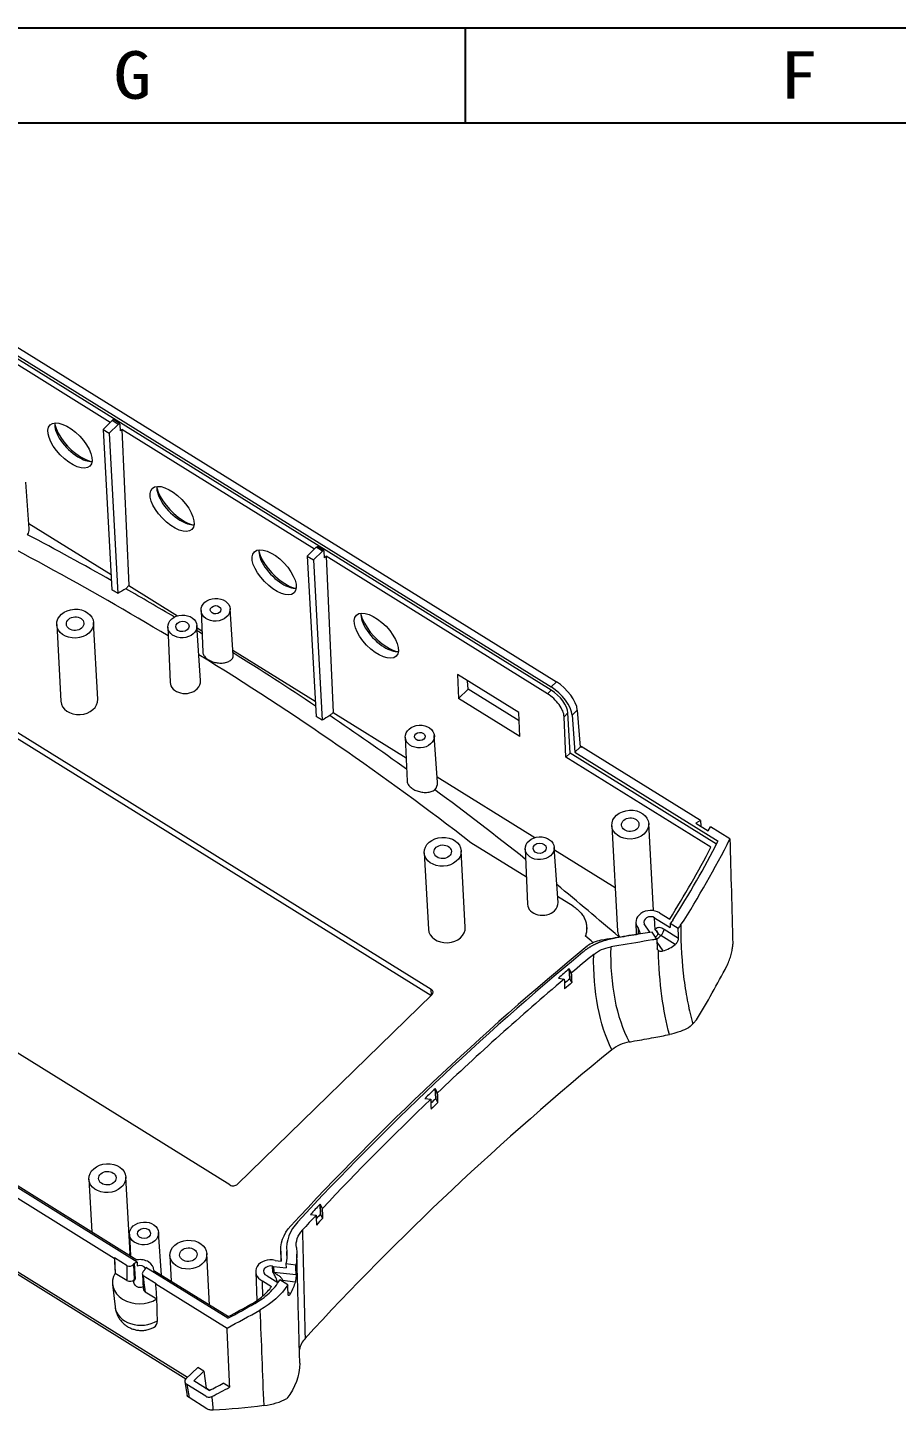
# Model space of a CAD drawing. Header units: millimetres. Extents: x -56 to 1013, y 0 to 900.
# Drawn here: x 174.6 to 338.8, y 638.7 to 900.2 of the extents above; entities that cross this region are included whole.
import ezdxf
from ezdxf.enums import TextEntityAlignment as Align

# ---------------------------------------------------------------- set-up
doc = ezdxf.new("R2010")
doc.units = ezdxf.units.MM
doc.header["$MEASUREMENT"] = 0
doc.layers.get('0').update_dxf_attribs({"linetype": 'CONTINUOUS'})
doc.layers.add('1', color=7, linetype='CONTINUOUS')
doc.styles.add('TEXTSTYLE_0', font='txt', dxfattribs={"width": 0.8})

# ---------------------------------------------------------------- blocks, each defined once
blk = doc.blocks.new('SUN_6HWZ35TKK40GSGJE8VEUYAXIAKM')
at = {"color": 7, "linetype": 'Continuous'}
for p, q in [((-594, 420), (0, 420)), ((-420, 410), (-420, 420)), ((-584, 410), (-10, 410))]:
    blk.add_line(p, q, dxfattribs=at)
at = {"color": 2, "style": 'TEXTSTYLE_0'}
for s, width, p, p2 in [('G', 0.736168, (-456.99, 412.53), (-452.99, 412.53)), ('F', 0.937433, (-386.99, 412.53), (-382.99, 412.53))]:
    blk.add_text(s, height=5, dxfattribs=dict(at, width=width)).set_placement(p, p2, align=Align.FIT)

msp = doc.modelspace()

# ---------------------------------------------------------------- linework, layer by layer
at = {"layer": '1', "color": 0, "linetype": 'Continuous', "lineweight": 18}
for p, q in [((150.98, 853.22), (274.56, 776.52)), ((190.18, 825.57), (149.31, 850.94)), ((149.98, 852.25), (273.56, 775.54)), ((273.59, 774.92), (150.01, 851.62)), ((190.53, 825.92), (188.82, 824.25)), ((188.82, 824.25), (189.98, 823.53)), ((188.82, 824.25), (190.47, 793.93)), ((191.69, 825.2), (189.98, 823.53)), ((191.97, 825.31), (190.82, 826.03)), ((192.1, 823.95), (192.03, 825.19)), ((192.37, 824.21), (192.1, 823.95)), ((228.8, 801.6), (192.37, 824.21)), ((192.37, 824.21), (193.7, 794.7)), ((189.98, 823.53), (191.63, 793.23)), ((174.83, 805.42), (174.22, 814.27)), ((174.76, 806.46), (190.32, 796.8)), ((229.15, 801.95), (227.44, 800.28)), ((227.44, 800.28), (228.6, 799.56)), ((227.44, 800.28), (229.09, 769.98)), ((230.31, 801.23), (228.6, 799.56)), ((230.59, 801.34), (229.43, 802.06)), ((230.71, 799.98), (230.65, 801.22)), ((230.99, 800.24), (230.71, 799.98)), ((272.89, 774.23), (230.99, 800.24)), ((230.99, 800.24), (232.32, 770.73)), ((228.6, 799.56), (230.25, 769.25)), ((193.7, 794.7), (193.1, 794.12)), ((193.7, 794.7), (202.91, 788.98)), ((207.35, 790), (207.67, 782.12)), ((213.44, 781.57), (212.84, 790.3)), ((180.04, 787.32), (180.83, 772.85)), ((187.82, 773.23), (187.03, 787.7)), ((207.27, 776.74), (206.56, 787.15)), ((201.07, 786.85), (201.49, 776.42)), ((206.59, 786.7), (207.51, 786.13)), ((213.38, 782.49), (228.94, 772.83)), ((267.42, 770.72), (255.83, 777.91)), ((255.83, 777.91), (256.04, 773.38)), ((257.84, 775.14), (257.76, 776.72)), ((257.84, 775.14), (256.04, 773.38)), ((267.49, 769.15), (257.84, 775.14)), ((267.62, 766.19), (256.04, 773.38)), ((169, 769.2), (250.87, 718.39)), ((232.32, 770.73), (231.68, 770.11)), ((232.32, 770.73), (246.13, 762.16)), ((267.62, 766.19), (267.42, 770.72)), ((276.36, 762.23), (276.01, 769.91)), ((277.15, 763), (276.74, 770.62)), ((277.51, 770.19), (278.04, 763.18)), ((278.51, 771.16), (279.04, 764.15)), ((169.22, 767.86), (250.79, 717.23)), ((252.07, 757.48), (251.46, 766.33)), ((245.97, 766.03), (246.3, 757.74)), ((279.04, 764.15), (278.04, 763.18)), ((279.04, 764.15), (279.12, 764.1)), ((279.27, 764.25), (279.12, 764.1)), ((301.83, 750.25), (279.27, 764.25)), ((276.36, 762.23), (277.15, 763)), ((303.77, 745.22), (276.36, 762.23)), ((304.84, 745.82), (277.15, 763)), ((278.04, 763.18), (305.12, 746.37)), ((195.24, 666.78), (43.92, 760.7)), ((252, 758.52), (270.49, 747.04)), ((45.81, 757.6), (190.94, 667.52)), ((31.66, 751.98), (204.5, 644.7)), ((285.02, 749.3), (286.11, 729.34)), ((292.91, 733.23), (292.01, 749.69)), ((301.83, 750.25), (300.95, 749.78)), ((300.95, 749.78), (303.27, 748.34)), ((301.83, 750.25), (301.87, 749.21)), ((303.27, 748.34), (303.67, 749.11)), ((307.38, 746.8), (303.67, 749.11)), ((268.87, 739.56), (258.4, 746.07)), ((249.55, 744.17), (250.34, 729.7)), ((257.33, 730.08), (256.54, 744.55)), ((268.65, 744.9), (269.08, 734.48)), ((274.86, 734.79), (274.15, 745.2)), ((274.18, 744.75), (285.66, 737.62)), ((277.73, 734.06), (274.78, 735.89)), ((294.08, 732.81), (295.99, 731.63)), ((212.82, 681.35), (130.94, 732.17)), ((280.3, 729.76), (280.28, 730.13)), ((289.59, 730.99), (289.67, 728.81)), ((290, 729.94), (290.41, 728.93)), ((292.23, 729.13), (291.18, 730.73)), ((293.13, 731.89), (296.09, 730.05)), ((297.59, 729.84), (296.05, 730.79)), ((296.05, 730.79), (296.09, 730.17)), ((296.09, 730.17), (296.09, 730.05)), ((293.53, 727.83), (292.64, 729.19)), ((277.43, 721.47), (277, 722.24)), ((277.1, 720.36), (277, 722.24)), ((277, 722.24), (277, 722.24)), ((277, 722.24), (277.1, 720.37)), ((274.93, 720.49), (276.05, 720.3)), ((274.93, 720.49), (274.93, 720.49)), ((277.1, 720.37), (277.1, 720.36)), ((277.51, 719.64), (277.1, 720.36)), ((251.01, 717.29), (214.22, 681.49)), ((140.21, 701.32), (195.21, 667.18)), ((252.08, 698.78), (251.63, 699.57)), ((251.73, 697.7), (251.63, 699.57)), ((251.63, 699.57), (251.63, 699.57)), ((251.63, 699.57), (251.73, 697.7)), ((249.7, 697.73), (250.8, 697.56)), ((249.7, 697.73), (249.7, 697.73)), ((252.16, 696.95), (251.73, 697.7)), ((251.73, 697.7), (251.73, 697.7)), ((193.91, 668.36), (193.12, 682.83)), ((186.13, 682.45), (186.67, 672.49)), ((230.32, 676.91), (229.85, 677.71)), ((229.85, 677.71), (229.95, 675.84)), ((229.95, 675.84), (229.85, 677.71)), ((229.85, 677.71), (229.85, 677.71)), ((228.05, 675.79), (229.12, 675.63)), ((228.05, 675.79), (228.05, 675.79)), ((230.4, 675.08), (229.95, 675.84)), ((229.95, 675.84), (229.95, 675.84)), ((193.81, 672.07), (193.98, 667.95)), ((199.86, 664.3), (199.3, 672.37)), ((193.38, 666.05), (190.96, 667.55)), ((190.96, 667.55), (191.11, 664.68)), ((201.46, 667.98), (201.72, 663.15)), ((208.97, 658.64), (208.45, 668.36)), ((221.36, 667.09), (222.5, 666.96)), ((191.11, 664.68), (193.32, 663.32)), ((194.54, 666.3), (194.72, 666.47)), ((195.24, 666.78), (195.28, 666.03)), ((196.25, 664.56), (196.43, 661.72)), ((196.47, 665.1), (196.65, 665.27)), ((212.39, 656.13), (196.91, 665.74)), ((198.42, 665.19), (198.42, 665.27)), ((198.42, 665.19), (212.51, 656.45)), ((217.68, 664.93), (217.89, 659.48)), ((221.06, 665.94), (223.45, 665.66)), ((225.28, 666.2), (223.41, 666.41)), ((223.41, 666.41), (223.45, 665.66)), ((190.61, 662.54), (191.08, 658.3)), ((194.87, 663.6), (194.72, 663.46)), ((198.84, 662.66), (196.42, 664.16)), ((198.81, 662.64), (212.26, 654.29)), ((218.94, 663.22), (220.69, 662.12)), ((219.87, 664.16), (221.89, 662.9)), ((223.75, 662.47), (222.24, 663.41)), ((196.79, 661.16), (198.99, 659.79)), ((204.5, 644.7), (206.71, 646.85)), ((205.98, 644.29), (207.87, 646.13)), ((207.87, 646.13), (206.71, 646.85)), ((207.87, 646.13), (208.33, 642.9)), ((204.28, 644.1), (204.73, 641.5)), ((208.23, 641.38), (204.64, 643.61)), ((208.9, 642.48), (205.98, 644.29)), ((212.76, 643.09), (211.55, 643.84)), ((208.43, 639.04), (205.07, 641.13)), ((208.96, 642.51), (208.33, 642.9))]:
    msp.add_line(p, q, dxfattribs=at)
at = {"layer": '1', "color": 0, "linetype": 'Continuous', "lineweight": 13}
for p, q in [((191.69, 825.2), (190.53, 825.92)), ((230.31, 801.23), (229.15, 801.95)), ((273.59, 774.92), (272.89, 774.23)), ((273.56, 775.54), (274.56, 776.52)), ((276.74, 770.62), (276.01, 769.91)), ((278.51, 771.16), (277.51, 770.19)), ((31.42, 752.61), (204.8, 645)), ((293.26, 729.58), (293.13, 731.89)), ((294.92, 729.75), (297.65, 728.05)), ((293.57, 727.28), (294.67, 725.61)), ((297.04, 726.82), (294.32, 728.51)), ((250.94, 717.22), (250.87, 718.39)), ((223.59, 668.03), (223.55, 668.78)), ((194.54, 666.3), (194.72, 663.46)), ((194.72, 666.47), (194.87, 663.6)), ((220.93, 664.91), (220.88, 665.97)), ((221.06, 665.94), (221.12, 664.88)), ((221.12, 664.88), (225.32, 664.39)), ((225.15, 663), (222.77, 663.27)), ((223.79, 661.1), (224.26, 660.81)), ((204.64, 643.61), (205.07, 641.13))]:
    msp.add_line(p, q, dxfattribs=at)
at = {"layer": '1', "color": 0, "linetype": 'Continuous', "lineweight": 18}
for centre, major_axis, ratio in [((182.56, 821.19), (-3.75, 3.89), 0.472376), ((201.87, 809.2), (-3.75, 3.89), 0.472376), ((221.18, 797.22), (-3.75, 3.89), 0.472376), ((210.1, 790.13), (2.75, 0.15), 0.780806), ((183.53, 787.51), (3.49, 0.19), 0.780806), ((210.1, 790.13), (-0.999, -0.054), 0.780806), ((240.49, 785.23), (-3.75, 3.89), 0.472376), ((183.53, 787.51), (1.65, 0.09), 0.780806), ((203.82, 786.98), (-2.75, -0.15), 0.780806), ((203.82, 786.98), (-1.25, -0.07), 0.780806), ((248.72, 766.16), (2.75, 0.15), 0.780806), ((248.72, 766.16), (-0.999, -0.054), 0.780806), ((288.52, 749.5), (3.49, 0.19), 0.780806), ((288.52, 749.5), (1.65, 0.09), 0.780806), ((253.05, 744.36), (3.49, 0.19), 0.780806), ((253.05, 744.36), (1.65, 0.09), 0.780806), ((271.4, 745.03), (-2.75, -0.15), 0.780806), ((271.4, 745.03), (-1.25, -0.07), 0.780806), ((189.62, 682.64), (3.49, 0.19), 0.780806), ((189.62, 682.64), (1.65, 0.09), 0.780806), ((196.56, 672.19), (-2.75, -0.15), 0.780806), ((196.56, 672.19), (-1.25, -0.07), 0.780806), ((204.95, 668.17), (3.49, 0.19), 0.780806), ((204.95, 668.17), (1.65, 0.09), 0.780806)]:
    msp.add_ellipse(centre, major_axis=major_axis, ratio=ratio, dxfattribs=at)
for centre, major_axis, ratio, start_param, end_param in [((183.84, 822.43), (-3.77, 3.87), 0.46557, 0.356056, 2.060959), ((184.34, 822.93), (4.32, -4.44), 0.46557, 3.803659, 5.202552), ((190.55, 825.6), (-0.264, -0.425), 0.416636, 3.141599, 4.174718), ((191.71, 824.89), (0.264, 0.425), 0.416636, 5.745514, 7.31631), ((183.84, 822.43), (-3.77, 3.87), 0.46557, 2.060959, 2.777831), ((184.34, 822.93), (4.32, -4.44), 0.46557, 5.202552, 5.621169), ((203.15, 810.45), (-3.77, 3.87), 0.46557, 0.356056, 2.060959), ((-193.48, 389.37), (-632.96, -34.46), 0.780806, 3.997487, 4.089031), ((203.65, 810.94), (4.32, -4.44), 0.46557, 3.803659, 5.202552), ((171.96, 805.24), (2.87, 0.16), 0.780806, 5.795625, 6.294127), ((203.15, 810.45), (-3.77, 3.87), 0.46557, 2.060959, 2.777831), ((203.65, 810.94), (4.32, -4.44), 0.46557, 5.202552, 5.621169), ((-193.41, 388.12), (-638.45, -34.76), 0.780806, 4.025678, 4.056305), ((222.46, 798.46), (-3.77, 3.87), 0.46557, 0.356056, 2.060959), ((222.96, 798.96), (4.32, -4.44), 0.46557, 3.803659, 5.202552), ((229.17, 801.63), (-0.264, -0.425), 0.416636, 3.141599, 4.174718), ((230.33, 800.92), (0.264, 0.425), 0.416636, 5.745514, 7.31631), ((222.46, 798.46), (-3.77, 3.87), 0.46557, 2.060959, 2.777831), ((222.96, 798.96), (4.32, -4.44), 0.46557, 5.202552, 5.621169), ((-193.41, 388.12), (-638.45, -34.76), 0.780806, 4.002114, 4.020338), ((241.76, 786.48), (-3.77, 3.87), 0.46557, 0.356056, 2.060959), ((242.27, 786.97), (4.32, -4.44), 0.46557, 3.803659, 5.202552), ((-193.41, 388.12), (-638.45, -34.76), 0.780806, 3.991673, 3.993475), ((-193.41, 388.12), (-638.45, -34.76), 0.780806, 3.94776, 3.979791), ((241.76, 786.48), (-3.77, 3.87), 0.46557, 2.060959, 2.777831), ((242.27, 786.97), (4.32, -4.44), 0.46557, 5.202552, 5.621169), ((-193.48, 389.37), (-632.96, -34.46), 0.780806, 3.875773, 3.985728), ((204.38, 776.56), (-2.89, -0.16), 0.780806, 2.411606, 3.152531), ((204.38, 776.56), (-2.89, -0.16), 0.780806, 6.272231, 6.283185), ((204.38, 776.56), (-2.89, -0.16), 0.780806, 0, 2.411606), ((273, 771.78), (-2.71, 2.81), 0.472376, 3.633966, 5.204763), ((273.73, 772.49), (-3.42, 3.51), 0.46557, 3.64986, 5.202552), ((273.73, 772.49), (2.72, -2.79), 0.46557, 0.490163, 2.060959), ((274.73, 773.46), (-3.42, 3.51), 0.46557, 3.64986, 5.202552), ((184.32, 773.04), (3.49, 0.19), 0.780806, 3.141634, 6.283128), ((-193.41, 388.12), (-638.45, -34.76), 0.780806, 3.911236, 3.942119), ((249.2, 757.3), (2.87, 0.16), 0.780806, 5.638951, 6.294125), ((-193.41, 388.12), (-638.45, -34.76), 0.780806, 3.861483, 3.899631), ((79.05, 812.79), (243.51, 13.26), 0.780806, 5.772626, 5.857625), ((79.05, 812.79), (-245.43, -13.36), 0.780806, 2.629038, 2.721331), ((79.09, 812.04), (242.41, 13.2), 0.780806, 5.775942, 5.853658), ((-193.41, 388.12), (-638.45, -34.76), 0.780806, 3.820642, 3.848035), ((271.97, 734.61), (-2.89, -0.16), 0.780806, 6.272231, 6.283185), ((271.97, 734.61), (-2.89, -0.16), 0.780806, 0, 2.411606), ((271.97, 734.61), (-2.89, -0.16), 0.780806, 2.411606, 3.152531), ((292.34, 731.11), (2.75, 0.15), 0.780806, 0.84081, 3.651656), ((253.84, 729.89), (3.49, 0.19), 0.780806, 3.141634, 6.283128), ((292.34, 731.11), (1.25, 0.07), 0.780806, 0.84081, 3.472254), ((294.28, 729.14), (0.527, 0.85), 0.416636, 4.174718, 5.745514), ((-193.48, 389.37), (-632.96, -34.46), 0.780806, 3.822335, 3.825746), ((289.61, 729.53), (3.49, 0.19), 0.780806, 3.14152, 3.555835), ((729.22, 394.36), (625.94, 34.08), 0.780806, 2.326983, 2.465431), ((729.18, 395.11), (-624.84, -34.02), 0.780806, 5.47213, 5.605792), ((729.18, 395.11), (-622.95, -33.91), 0.780806, 5.470586, 5.480263), ((729.18, 395.11), (623.94, 33.97), 0.780806, 2.337989, 2.342802), ((80.24, 790.96), (244.82, 13.33), 0.780806, 5.79235, 5.849705), ((729.18, 395.11), (-622.95, -33.91), 0.780806, 5.483484, 5.54124), ((729.28, 393.24), (-623.94, -33.97), 0.780806, 5.479581, 5.481989), ((729.28, 393.24), (-623, -33.92), 0.780806, 5.480227, 5.483532), ((251.85, 714.05), (4.21, -3.91), 0.326639, 2.074516, 2.109313), ((250.24, 717.77), (0.999, 0.054), 0.780806, 5.553199, 7.123995), ((730.3, 374.53), (623.52, 33.94), 0.780806, 2.322717, 2.466395), ((729.18, 395.11), (623.94, 33.97), 0.780806, 2.398868, 2.403669), ((729.18, 395.11), (-622.95, -33.91), 0.780806, 5.544449, 5.597356), ((729.28, 393.24), (-623.94, -33.97), 0.780806, 5.54046, 5.54275), ((729.28, 393.24), (-623, -33.92), 0.780806, 5.541199, 5.544491), ((213.45, 681.97), (0.999, 0.054), 0.780806, 3.982402, 5.553199), ((729.18, 395.11), (623.94, 33.97), 0.780806, 2.454893, 2.459699), ((729.18, 395.11), (-622.95, -33.91), 0.780806, 5.600569, 5.607623), ((729.28, 393.24), (-623.94, -33.97), 0.780806, 5.596486, 5.598656), ((729.28, 393.24), (-623, -33.92), 0.780806, 5.59731, 5.600607), ((195.68, 665.87), (-5.24, -0.29), 0.780806, 5.791082, 5.798958), ((200.65, 574.56), (-23.79, 372.07), 0.010424, 1.317607, 1.325482), ((190.41, 668.17), (3.49, 0.19), 0.780806, 6.153046, 6.283128), ((195.72, 665.12), (2.7, 0.15), 0.780806, 6.246832, 8.001158), ((220.43, 665.05), (2.75, 0.15), 0.780806, 1.182624, 4.09482), ((195.84, 663), (-5.24, -0.29), 0.780806, 5.791082, 8.456908), ((189.42, 734.81), (-3.9, 71.49), 0.010408, 3.134319, 3.41862), ((193.77, 666.78), (0.999, 0.054), 0.78081, 4.266625, 5.55312), ((195.68, 665.87), (1.25, 0.07), 0.780806, 1.890118, 2.411606), ((195.72, 665.12), (-1.25, -0.07), 0.780806, 3.535823, 5.031711), ((197.24, 664.62), (0.999, 0.054), 0.78081, 2.411528, 3.698023), ((195.68, 665.87), (1.25, 0.07), 0.780806, 5.553199, 6.074686), ((220.43, 665.05), (-1.25, -0.07), 0.780806, 4.305847, 7.24834), ((219.23, 663.54), (-0.999, -0.054), 0.780806, 3.982402, 4.106747), ((221.23, 666.71), (-0.999, -0.054), 0.780806, 1.164254, 1.355481), ((193.95, 663.93), (0.999, 0.054), 0.78081, 3.982324, 5.55312), ((195.84, 663), (-1.25, -0.07), 0.780806, 5.553199, 6.980444), ((195.84, 663), (-1.25, -0.07), 0.780806, 0.98436, 1.995051), ((192.9, 732.65), (-3.9, 71.49), 0.010408, 2.850018, 3.134319), ((197.43, 661.78), (0.999, 0.054), 0.78081, 3.14887, 3.982324), ((195.68, 665.87), (-5.24, -0.29), 0.780806, 2.165847, 2.173722), ((200.65, 574.57), (-23.79, 372.05), 0.010423, 4.942828, 4.950704), ((79.05, 812.79), (-245.41, -13.36), 0.780806, 2.1015, 2.131959), ((79.05, 812.79), (243.51, 13.26), 0.780806, 5.248772, 5.273955), ((79.09, 812.04), (242.41, 13.2), 0.780806, 5.252107, 5.273911), ((205.27, 644.22), (1, 0.05), 0.778758, 2.415983, 3.984345), ((79.67, 801.35), (-243.59, -13.26), 0.780806, 2.086949, 2.099798), ((292.36, 921.49), (154.57, 273.96), 0.470595, 3.586127, 3.586534), ((79.67, 801.35), (-245.09, -13.34), 0.780806, 2.085476, 2.101767)]:
    msp.add_ellipse(centre, major_axis=major_axis, ratio=ratio, start_param=start_param, end_param=end_param, dxfattribs=at)
at = {"layer": '1', "color": 0, "linetype": 'Continuous', "lineweight": 13}
for centre, major_axis, ratio, start_param, end_param in [((292.46, 728.81), (-1.25, -0.07), 0.780806, 3.141572, 3.982402), ((292.43, 729.43), (2.25, 0.12), 0.780806, 5.160745, 5.66454), ((221.29, 665.65), (0.999, 0.054), 0.780806, 4.305847, 4.497074), ((222.8, 662.65), (0.995, -0.102), 0.620107, 1.668103, 1.963265), ((220.52, 663.37), (2.25, 0.12), 0.780806, 6.060354, 6.160887), ((196.07, 658.74), (-5, -0.27), 0.780806, 0.043685, 2.174421)]:
    msp.add_ellipse(centre, major_axis=major_axis, ratio=ratio, start_param=start_param, end_param=end_param, dxfattribs=at)
at = {"layer": '1', "color": 0, "linetype": 'Continuous', "lineweight": 18}
for points, degree, knots in [([(191.63, 793.23), (191.53, 793.29), (191.44, 793.35), (191.05, 793.58), (190.76, 793.76), (190.47, 793.93)], 3, [0, 0, 0, 0, 0.249879, 0.249879, 1, 1, 1, 1]), ([(207.67, 782.12), (207.67, 782.12), (207.67, 782.11), (207.68, 781.9), (207.75, 781.69), (208.01, 781.29), (208.18, 781.09), (208.61, 780.76), (208.85, 780.61), (209.39, 780.36), (209.68, 780.26), (210.27, 780.12), (210.58, 780.08), (211.19, 780.05), (211.5, 780.06), (212.08, 780.16), (212.35, 780.24), (212.82, 780.47), (213.02, 780.62), (213.31, 780.96), (213.41, 781.15), (213.44, 781.43), (213.44, 781.5), (213.44, 781.56)], 3, [0, 0, 0, 0, 0.002756, 0.002756, 0.114731, 0.114731, 0.219698, 0.219698, 0.318924, 0.318924, 0.416077, 0.416077, 0.515178, 0.515178, 0.619294, 0.619294, 0.729719, 0.729719, 0.845294, 0.845294, 0.962313, 0.962313, 1, 1, 1, 1]), ([(230.25, 769.25), (230.15, 769.31), (230.06, 769.37), (229.67, 769.61), (229.38, 769.79), (229.09, 769.98)], 3, [0, 0, 0, 0, 0.250228, 0.250228, 1, 1, 1, 1]), ([(246.3, 757.75), (246.31, 757.68), (246.32, 757.6), (246.38, 757.32), (246.49, 757.11), (246.79, 756.71), (246.99, 756.53), (247.45, 756.21), (247.71, 756.07), (248.27, 755.84), (248.56, 755.75), (249.17, 755.63), (249.48, 755.6), (250.1, 755.59), (250.4, 755.63), (250.97, 755.76), (251.23, 755.86), (251.48, 756.02), (251.53, 756.05), (251.57, 756.08)], 3, [0, 0, 0, 0, 0.048266, 0.048266, 0.185566, 0.185566, 0.31429, 0.31429, 0.437971, 0.437971, 0.561767, 0.561767, 0.690287, 0.690287, 0.826359, 0.826359, 0.970082, 0.970082, 1, 1, 1, 1]), ([(277.73, 734.06), (277.99, 733.89), (278.5, 733.55), (278.9, 733.12), (279.1, 732.91)], 3, [0, 0, 0, 0, 0.499178, 1, 1, 1, 1]), ([(279.1, 732.91), (279.28, 732.69), (279.64, 732.24), (279.87, 731.75), (279.98, 731.5)], 3, [0, 0, 0, 0, 0.500112, 1, 1, 1, 1]), ([(279.98, 731.5), (280.07, 731.25), (280.24, 730.74), (280.27, 730.22), (280.29, 729.96)], 3, [0, 0, 0, 0, 0.499365, 1, 1, 1, 1]), ([(280.04, 728.43), (280.13, 728.61), (280.19, 728.8), (280.29, 729.2), (280.31, 729.41), (280.31, 729.67), (280.3, 729.71), (280.3, 729.76)], 3, [0, 0, 0, 0, 0.45162, 0.45162, 0.90324, 0.90324, 1, 1, 1, 1]), ([(293.26, 729.58), (293.26, 729.58), (293.26, 729.58), (293.27, 729.61), (293.29, 729.63), (293.3, 729.66), (293.3, 729.66), (293.35, 729.74), (293.4, 729.82), (293.51, 729.94), (293.57, 729.99), (293.75, 730.07), (293.87, 730.09), (294.16, 730.08), (294.32, 730.04), (294.62, 729.92), (294.77, 729.84), (294.92, 729.75)], 3, [0, 0, 0, 0, 0.002776, 0.002776, 0.058338, 0.058338, 0.061251, 0.061251, 0.237891, 0.237891, 0.392727, 0.392727, 0.610709, 0.610709, 0.823718, 0.823718, 1, 1, 1, 1]), ([(294.32, 728.51), (294.23, 728.57), (294.08, 728.68), (293.91, 728.78), (293.83, 728.87), (293.79, 729), (293.72, 729.3), (293.43, 729.47), (293.26, 729.58)], 3, [0, 0, 0, 0, 0.137564, 0.250307, 0.373451, 0.501087, 0.698696, 1, 1, 1, 1]), ([(285.4, 727.98), (283.74, 727.7), (282.24, 727.04), (280.75, 726.38), (279.58, 725.41)], 2, [0, 0, 0, 0.5, 0.5, 1, 1, 1]), ([(283.04, 727.69), (283.74, 727.81), (284.44, 727.93), (285.83, 728.16), (286.53, 728.28), (287.93, 728.51), (288.63, 728.63), (289.69, 728.81), (290.05, 728.87), (290.41, 728.93)], 3, [0, 0, 0, 0, 0.284271, 0.284271, 0.568542, 0.568542, 0.852814, 0.852814, 1, 1, 1, 1]), ([(293.53, 727.83), (293.27, 727.79), (293, 727.74), (290.61, 727.34), (288.5, 726.99), (285.86, 726.55), (285.34, 726.46), (284.82, 726.37)], 3, [0, 0, 0, 0, 0.092348, 0.092348, 0.820577, 0.820577, 1, 1, 1, 1]), ([(292.64, 729.19), (291.49, 729), (290.33, 728.81), (288.55, 728.51), (287.92, 728.4), (286.66, 728.19), (286.03, 728.09), (285.4, 727.98)], 3, [0, 0, 0, 0, 0.47808, 0.47808, 0.73904, 0.73904, 1, 1, 1, 1]), ([(293.7, 728.87), (293.71, 728.85), (293.72, 728.78), (293.67, 728.66), (293.54, 728.46), (293.37, 728.33), (293.26, 728.26), (293.26, 728.26)], 3, [0, 0, 0, 0, 0.139975, 0.435794, 0.700164, 0.980812, 1, 1, 1, 1]), ([(293.56, 727.46), (293.59, 726.98), (293.61, 726.5), (293.64, 726.03), (293.64, 726.02), (293.64, 726.01)], 3, [0, 0, 0, 0, 0.987945, 0.987945, 1, 1, 1, 1]), ([(297.04, 726.82), (297.12, 726.89), (297.19, 726.96), (297.33, 727.13), (297.39, 727.23), (297.5, 727.42), (297.54, 727.53), (297.61, 727.72), (297.63, 727.81), (297.65, 727.95), (297.66, 728.01), (297.65, 728.05)], 3, [0, 0, 0, 0, 0.213218, 0.213218, 0.426432, 0.426432, 0.639861, 0.639861, 0.854556, 0.854556, 1, 1, 1, 1]), ([(293.85, 725.69), (293.81, 725.71), (293.77, 725.75), (293.69, 725.84), (293.66, 725.9), (293.64, 725.98), (293.64, 726), (293.64, 726.01)], 3, [0, 0, 0, 0, 0.341379, 0.341379, 0.876358, 0.876358, 1, 1, 1, 1]), ([(293.85, 725.69), (293.92, 725.64), (294.01, 725.6), (294.2, 725.56), (294.3, 725.56), (294.5, 725.57), (294.58, 725.58), (294.67, 725.61)], 3, [0, 0, 0, 0, 0.360915, 0.360915, 0.721641, 0.721641, 1, 1, 1, 1]), ([(306.79, 722.76), (306.92, 723.02), (307.06, 723.33), (307.32, 723.98), (307.44, 724.33), (307.64, 725.02), (307.72, 725.37), (307.84, 726), (307.88, 726.29), (307.9, 726.67), (307.91, 726.78), (307.9, 726.89)], 3, [0, 0, 0, 0, 0.228586, 0.228586, 0.457498, 0.457498, 0.680942, 0.680942, 0.893932, 0.893932, 1, 1, 1, 1]), ([(288.32, 708.39), (288.66, 708.45), (289.01, 708.52), (290.57, 708.8), (291.78, 709.02), (293.97, 709.43), (294.95, 709.61), (295.93, 709.79)], 3, [0, 0, 0, 0, 0.136473, 0.136473, 0.613717, 0.613717, 1, 1, 1, 1]), ([(225.38, 669.51), (225.38, 669.47), (225.39, 669.43), (225.44, 669.05), (225.46, 668.7), (225.48, 667.63), (225.42, 666.91), (225.28, 666.2)], 3, [0, 0, 0, 0, 0.03621, 0.03621, 0.347752, 0.347752, 1, 1, 1, 1]), ([(222.5, 666.96), (222.51, 667.22), (222.51, 667.47), (222.49, 667.91), (222.47, 668.08), (222.45, 668.26)], 3, [0, 0, 0, 0, 0.58557, 0.58557, 1, 1, 1, 1]), ([(225.32, 664.39), (225.33, 664.32), (225.32, 664.24), (225.32, 664.05), (225.31, 663.94), (225.29, 663.73), (225.27, 663.61), (225.24, 663.39), (225.22, 663.28), (225.19, 663.12), (225.17, 663.06), (225.15, 663)], 3, [0, 0, 0, 0, 0.214908, 0.214908, 0.429816, 0.429816, 0.644729, 0.644729, 0.859602, 0.859602, 1, 1, 1, 1]), ([(216.89, 658.86), (217.68, 659.3), (218.4, 659.8), (219.67, 660.9), (220.23, 661.5), (220.69, 662.12)], 3, [0, 0, 0, 0, 0.509378, 0.509378, 1, 1, 1, 1]), ([(220.24, 660.92), (220.64, 661.3), (221.01, 661.7), (221.68, 662.53), (221.98, 662.96), (222.24, 663.41)], 3, [0, 0, 0, 0, 0.5, 0.5, 1, 1, 1, 1]), ([(217.49, 658.91), (217.99, 659.2), (218.48, 659.51), (219.4, 660.18), (219.84, 660.54), (220.24, 660.92)], 3, [0, 0, 0, 0, 0.495597, 0.495597, 1, 1, 1, 1]), ([(224.26, 660.81), (224.22, 660.72), (224.17, 660.65), (224.07, 660.54), (224.03, 660.5), (223.94, 660.46), (223.91, 660.46), (223.85, 660.49), (223.83, 660.53), (223.81, 660.61), (223.81, 660.65), (223.81, 660.69)], 3, [0, 0, 0, 0, 0.224705, 0.224705, 0.449746, 0.449746, 0.669559, 0.669559, 0.882682, 0.882682, 1, 1, 1, 1]), ([(191.1, 658.29), (191.11, 658.11), (191.17, 657.68), (191.38, 657.01), (191.72, 656.31), (192.15, 655.68), (192.67, 655.14), (193.26, 654.67), (193.91, 654.3), (194.61, 654.03), (195.35, 653.87), (196.13, 653.82), (196.93, 653.89), (197.69, 654.09), (198.21, 654.31), (198.46, 654.45), (198.49, 654.47)], 3, [0, 0, 0, 0, 0.0543, 0.134, 0.212316, 0.289475, 0.365749, 0.441474, 0.517061, 0.593015, 0.669932, 0.748457, 0.829182, 0.912468, 0.989299, 1, 1, 1, 1]), ([(218.48, 657.67), (218.6, 654.65), (218.72, 651.63), (218.96, 645.62), (219.07, 642.62), (219.19, 639.63)], 3, [0, 0, 0, 0, 0.501897, 0.501897, 1, 1, 1, 1]), ([(205.07, 641.13), (204.99, 641.17), (204.93, 641.22), (204.83, 641.32), (204.79, 641.37), (204.75, 641.44), (204.74, 641.48), (204.73, 641.51)], 3, [0, 0, 0, 0, 0.369166, 0.369166, 0.737159, 0.737159, 1, 1, 1, 1]), ([(208.23, 641.38), (208.31, 641.32), (208.41, 641.28), (208.62, 641.23), (208.74, 641.21), (208.96, 641.22), (209.07, 641.23), (209.25, 641.28), (209.32, 641.31), (209.39, 641.34)], 3, [0, 0, 0, 0, 0.271189, 0.271189, 0.542377, 0.542377, 0.8136, 0.8136, 1, 1, 1, 1]), ([(209.61, 638.74), (209.49, 638.73), (209.34, 638.74), (209.08, 638.78), (208.97, 638.81), (208.76, 638.88), (208.65, 638.92), (208.51, 639), (208.47, 639.02), (208.43, 639.04)], 3, [0, 0, 0, 0, 0.380665, 0.380665, 0.633329, 0.633329, 0.888528, 0.888528, 1, 1, 1, 1])]:
    msp.add_open_spline(points, degree=degree, knots=knots, dxfattribs=at)
for points, degree in [([(193.1, 794.12), (192.61, 793.82), (192.12, 793.53), (191.63, 793.23)], 3), ([(231.68, 770.11), (231.21, 769.82), (230.73, 769.53), (230.25, 769.25)], 3), ([(307.38, 746.8), (307.55, 740.16), (307.73, 733.53), (307.9, 726.89)], 3), ([(280.29, 729.96), (280.29, 729.7), (280.27, 729.43), (280.23, 729.18)], 3), ([(290, 729.94), (290.01, 729.58), (290.03, 729.22), (290.04, 728.87)], 3), ([(296.57, 731.44), (296.42, 731.21), (296.25, 731), (296.05, 730.79)], 3), ([(297.59, 729.84), (297.76, 730.04), (297.92, 730.24), (298.06, 730.46)], 3), ([(297.65, 728.05), (297.63, 728.65), (297.61, 729.25), (297.59, 729.84)], 3), ([(280.23, 729.18), (280.19, 728.92), (280.12, 728.67), (280.04, 728.43)], 3), ([(280.37, 726.52), (281.1, 727.12), (282.03, 727.52), (283.04, 727.69)], 3), ([(293.53, 727.83), (293.54, 727.71), (293.55, 727.59), (293.56, 727.46)], 3), ([(281.61, 724.96), (282.48, 725.67), (283.6, 726.17), (284.82, 726.37)], 3), ([(294.67, 725.61), (295.57, 725.86), (296.37, 726.28), (297.04, 726.82)], 3), ([(276.05, 720.3), (276.06, 719.68), (276.08, 719.06), (276.09, 718.44)], 3), ([(277.51, 719.64), (277.48, 720.25), (277.46, 720.86), (277.43, 721.47)], 3), ([(300.36, 711.81), (299.73, 711.09), (298.77, 710.56), (297.55, 710.28)], 3), ([(301.06, 712.61), (300.94, 712.47), (300.71, 712.21), (300.48, 711.94), (300.36, 711.81)], 3), ([(297.55, 710.28), (297.05, 710.06), (296.49, 709.89), (295.93, 709.79)], 3), ([(288.32, 708.39), (287.07, 708.16), (285.94, 707.65), (285.05, 706.92)], 3), ([(252.16, 696.95), (252.13, 697.56), (252.11, 698.17), (252.08, 698.78)], 3), ([(250.8, 697.56), (250.81, 696.94), (250.83, 696.32), (250.84, 695.7)], 3), ([(229.12, 675.63), (229.13, 675.01), (229.15, 674.39), (229.17, 673.77)], 3), ([(230.4, 675.08), (230.37, 675.69), (230.34, 676.3), (230.32, 676.91)], 3), ([(222.45, 668.26), (222.23, 670.16), (222.9, 672.07), (224.35, 673.64)], 3), ([(225.65, 674.39), (224.14, 672.75), (223.39, 670.77), (223.55, 668.78)], 3), ([(225.38, 669.51), (225.22, 670.67), (225.62, 671.85), (226.51, 672.81)], 3), ([(222.41, 668.82), (222.46, 666.97)], 1), ([(223.55, 668.78), (223.61, 667.98), (223.56, 667.19), (223.41, 666.41)], 3), ([(223.54, 668.93), (223.55, 668.78)], 1), ([(226.02, 647.65), (225.47, 668.25)], 1), ([(225.32, 664.39), (225.31, 664.99), (225.29, 665.59), (225.28, 666.2)], 3), ([(194.92, 662.32), (195, 662.26), (195.09, 662.2), (195.19, 662.15)], 3), ([(223.75, 662.47), (222.52, 660.56), (220.71, 658.92), (218.48, 657.67)], 3), ([(219.06, 660.38), (219.02, 661.32), (218.98, 662.27), (218.94, 663.22)], 3), ([(223.81, 660.69), (223.79, 661.28), (223.77, 661.88), (223.75, 662.47)], 3), ([(225.15, 663), (224.94, 662.25), (224.65, 661.52), (224.26, 660.81)], 3), ([(199.09, 655.68), (199.06, 657.05), (199.03, 658.42), (198.99, 659.79)], 3), ([(198.5, 654.47), (198.89, 654.69), (199.1, 655.11), (199.09, 655.68)], 3), ([(212.76, 643.09), (212.6, 646.82), (212.43, 650.56), (212.26, 654.29)], 3), ([(227.03, 652.33), (226.46, 651.71), (226.08, 651), (225.94, 650.26)], 3), ([(226.01, 647.65), (226.03, 645.32), (225.18, 642.95), (223.54, 640.95)], 3), ([(219.19, 639.63), (220.93, 639.85), (222.38, 640.29), (223.54, 640.95)], 3), ([(219.19, 639.63), (216.01, 639.22), (212.81, 638.92), (209.61, 638.74)], 3)]:
    msp.add_open_spline(points, degree=degree, dxfattribs=at)
at = {"layer": '1', "color": 0, "linetype": 'Continuous', "lineweight": 13}
for points, knots in [([(298.06, 730.46), (298.08, 726.73), (298.29, 723.31), (298.88, 718.65), (299.12, 717.17), (299.69, 714.39), (300.03, 713.1), (300.36, 711.81)], [0, 0, 0, 0, 0.5, 0.5, 0.75, 0.75, 1, 1, 1, 1]), ([(284.82, 726.37), (284.75, 722.8), (285.01, 719.48), (286.17, 713.46), (287.1, 710.78), (288.32, 708.39)], [0, 0, 0, 0, 0.5, 0.5, 1, 1, 1, 1]), ([(295.93, 709.79), (295.36, 712.03), (294.86, 714.43), (294.16, 719.74), (293.94, 722.6), (293.85, 725.69)], [0, 0, 0, 0, 0.5, 0.5, 1, 1, 1, 1]), ([(221.79, 662.96), (221.79, 662.97), (221.79, 662.98), (221.77, 663.1), (221.73, 663.22), (221.63, 663.52), (221.55, 663.7), (221.34, 664.12), (221.2, 664.35), (221.05, 664.62), (221.02, 664.67), (220.97, 664.77), (220.96, 664.8), (220.94, 664.87), (220.94, 664.89), (220.93, 664.91)], [0, 0, 0, 0, 0.009472, 0.009472, 0.160074, 0.160074, 0.409586, 0.409586, 0.783579, 0.783579, 0.883531, 0.883531, 0.954449, 0.954449, 1, 1, 1, 1]), ([(221.12, 664.88), (221.12, 664.87), (221.12, 664.86), (221.13, 664.85), (221.13, 664.84), (221.15, 664.82), (221.18, 664.79), (221.26, 664.74), (221.31, 664.7), (221.6, 664.52), (221.84, 664.37), (222.22, 664.08), (222.37, 663.95), (222.57, 663.72), (222.64, 663.62), (222.72, 663.47), (222.74, 663.41), (222.76, 663.33), (222.77, 663.3), (222.77, 663.27)], [0, 0, 0, 0, 0.014495, 0.014495, 0.022962, 0.022962, 0.068157, 0.068157, 0.147528, 0.147528, 0.492482, 0.492482, 0.73176, 0.73176, 0.87522, 0.87522, 0.960773, 0.960773, 1, 1, 1, 1]), ([(209.39, 641.34), (209.42, 640.94), (209.46, 640.55), (209.53, 639.68), (209.57, 639.21), (209.61, 638.74)], [0, 0, 0, 0, 0.458996, 0.458996, 1, 1, 1, 1])]:
    msp.add_open_spline(points, degree=3, knots=knots, dxfattribs=at)
for points in [[(285.05, 706.92), (282.66, 711.74), (281.49, 717.82), (281.61, 724.96)], [(226.51, 672.81), (226.68, 665.99), (226.85, 659.16), (227.03, 652.33)], [(222.45, 668.26), (222.46, 667.83), (222.47, 667.4), (222.48, 666.96)]]:
    msp.add_open_spline(points, degree=3, dxfattribs=at)

# ---------------------------------------------------------------- block references
at = {"xscale": 1.8, "yscale": 1.8, "zscale": 1.8}
msp.add_blockref('SUN_6HWZ35TKK40GSGJE8VEUYAXIAKM', (1013.34, 144.22), dxfattribs=at)

doc.saveas('drawing.dxf')
